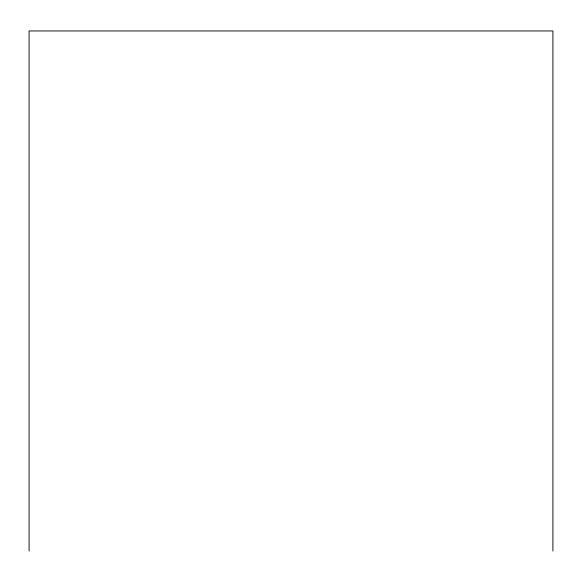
<?xml version="1.0" encoding="UTF-8"?>
<svg xmlns="http://www.w3.org/2000/svg" width="582" height="582" viewBox="0 0 582 582"><rect width="100%" height="100%" fill="white"/><g stroke="black" fill="none" stroke-linecap="round" stroke-linejoin="round"><path stroke-width="0.87" d="M552.9 551.045L552.9 30.955L29.1 30.955L29.1 551.045"/></g></svg>
